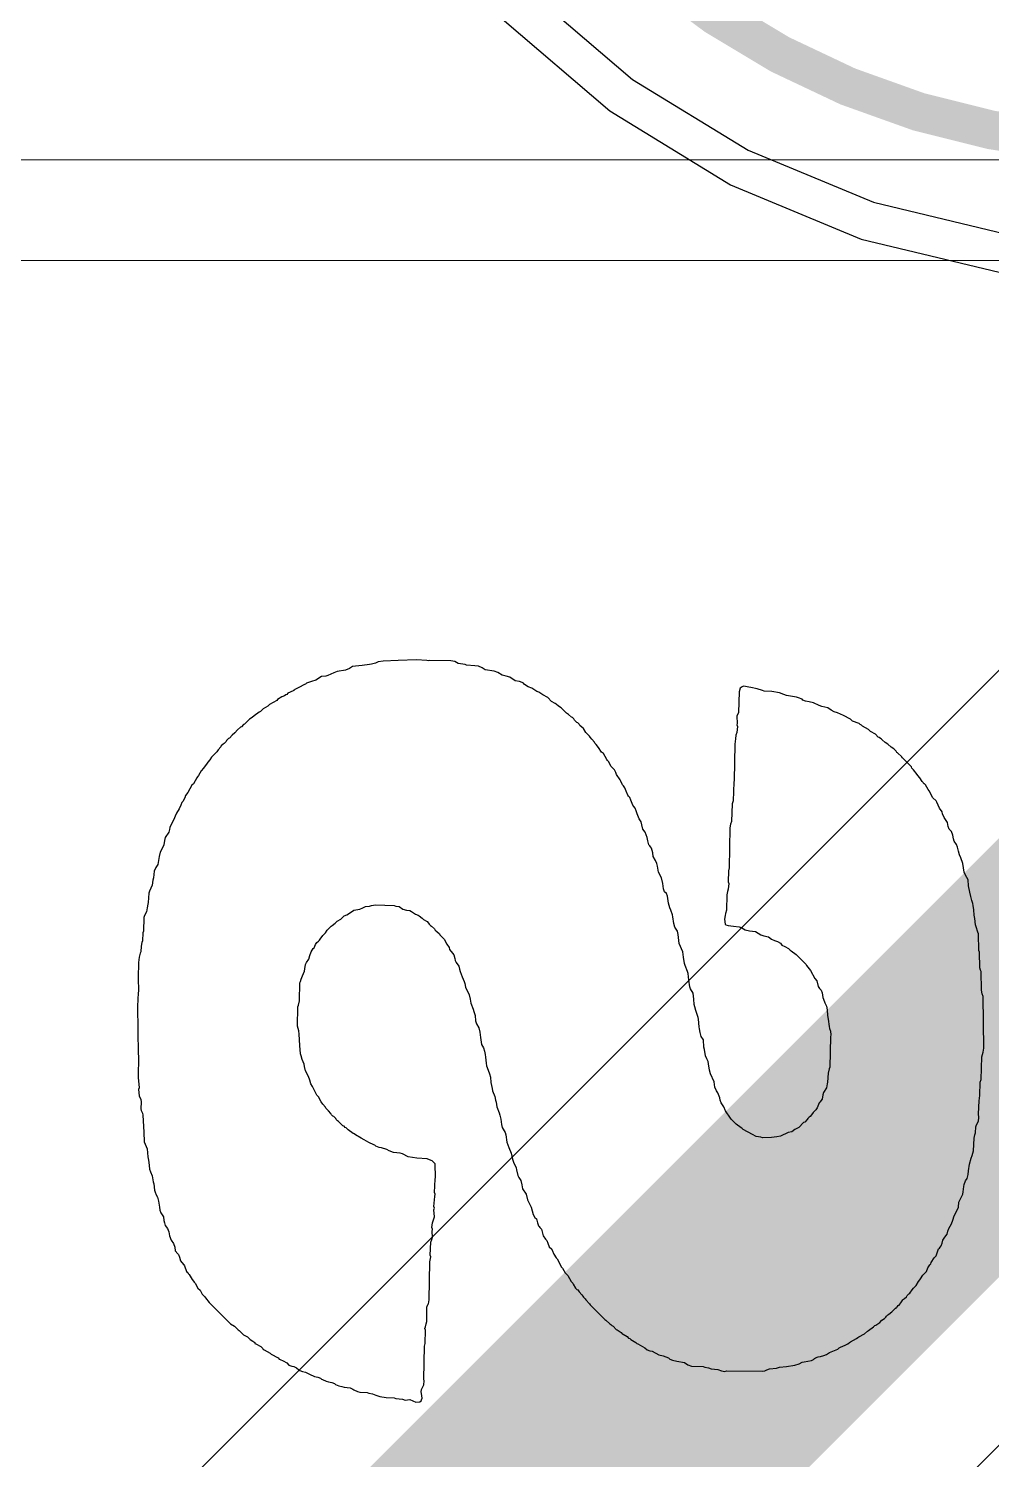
# Model space of a CAD drawing. Header units: inches. Extents: x 0 to 12.8, y -0.1 to 3.5.
# Drawn here: x 0.3197 to 0.4438, y 1.558 to 1.7424 of the extents above; entities that cross this region are included whole.
import ezdxf

# ---------------------------------------------------------------- set-up
doc = ezdxf.new("R2010")
doc.units = ezdxf.units.IN
doc.header["$MEASUREMENT"] = 0
for name, color, linetype in [('Bottom Layer', 5, 'Continuous'), ('Bottom Overlay', 54, 'Continuous'), ('Keep-Out Layer', 6, 'Continuous'), ('Top Layer', 1, 'Continuous')]:
    doc.layers.add(name, color=color, linetype=linetype)

msp = doc.modelspace()

# ---------------------------------------------------------------- linework, layer by layer
at = {"layer": 'Bottom Layer'}
for p, q in [((0.38073, 1.7436), (0.3946, 1.73175)), ((0.3946, 1.73175), (0.41016, 1.72222)), ((0.41016, 1.72222), (0.42702, 1.71523)), ((0.42702, 1.71523), (0.44476, 1.71097)), ((0.49399, 1.70892), (0.32304, 1.53796)), ((0.3833, 1.49838), (0.57072, 1.6858))]:
    msp.add_line(p, q, dxfattribs=at)
msp.add_lwpolyline([(0.348, 1.513, 0.04, 0.04, 0), (0.5561, 1.7211, 0.04, 0.04, 0)], format="xyseb", dxfattribs=at)
at = {"layer": 'Bottom Overlay'}
for p, q in [((0.45445, 1.72545), (0.24244, 1.72538)), ((0.24592, 1.71251), (0.45406, 1.71248)), ((0.35905, 1.65935), (0.35829, 1.659)), ((0.35951, 1.65953), (0.35905, 1.65935)), ((0.36058, 1.6597), (0.35951, 1.65953)), ((0.36107, 1.65991), (0.36058, 1.6597)), ((0.36145, 1.66015), (0.36107, 1.65991)), ((0.36187, 1.66022), (0.36145, 1.66015)), ((0.36271, 1.66029), (0.36187, 1.66022)), ((0.36365, 1.6604), (0.36271, 1.66029)), ((0.36392, 1.66047), (0.36365, 1.6604)), ((0.36441, 1.6606), (0.36392, 1.66047)), ((0.36476, 1.66074), (0.36441, 1.6606)), ((0.36542, 1.66085), (0.36476, 1.66074)), ((0.36733, 1.66095), (0.36542, 1.66085)), ((0.3697, 1.66102), (0.36733, 1.66095)), ((0.37102, 1.66095), (0.3697, 1.66102)), ((0.37123, 1.66088), (0.37102, 1.66095)), ((0.37144, 1.66095), (0.37123, 1.66088)), ((0.37415, 1.66088), (0.37144, 1.66095)), ((0.37464, 1.66081), (0.37415, 1.66088)), ((0.37506, 1.66054), (0.37464, 1.66081)), ((0.37568, 1.66047), (0.37506, 1.66054)), ((0.37596, 1.6604), (0.37568, 1.66047)), ((0.37617, 1.66033), (0.37596, 1.6604)), ((0.37721, 1.66026), (0.37617, 1.66033)), ((0.3777, 1.66019), (0.37721, 1.66026)), ((0.37819, 1.65998), (0.3777, 1.66019)), ((0.37857, 1.65973), (0.37819, 1.65998)), ((0.37972, 1.65956), (0.37857, 1.65973)), ((0.38017, 1.65939), (0.37972, 1.65956)), ((0.38073, 1.65904), (0.38017, 1.65939)), ((0.35453, 1.65747), (0.35404, 1.6572)), ((0.3553, 1.65782), (0.35453, 1.65747)), ((0.35543, 1.65789), (0.3553, 1.65782)), ((0.35554, 1.658), (0.35543, 1.65789)), ((0.3562, 1.65824), (0.35554, 1.658)), ((0.35676, 1.65838), (0.3562, 1.65824)), ((0.35745, 1.65887), (0.35676, 1.65838)), ((0.35801, 1.65893), (0.35745, 1.65887)), ((0.35829, 1.659), (0.35801, 1.65893)), ((0.38128, 1.6589), (0.38073, 1.65904)), ((0.38174, 1.6588), (0.38128, 1.6589)), ((0.38243, 1.65831), (0.38174, 1.6588)), ((0.38299, 1.65824), (0.38243, 1.65831)), ((0.38334, 1.6581), (0.38299, 1.65824)), ((0.38348, 1.65803), (0.38334, 1.6581)), ((0.38361, 1.65782), (0.38348, 1.65803)), ((0.3841, 1.65754), (0.38361, 1.65782)), ((0.38455, 1.65737), (0.3841, 1.65754)), ((0.41152, 1.65747), (0.41141, 1.65737)), ((0.41166, 1.65754), (0.41152, 1.65747)), ((0.41186, 1.65761), (0.41166, 1.65754)), ((0.41211, 1.65758), (0.41186, 1.65761)), ((0.41253, 1.65751), (0.41211, 1.65758)), ((0.4128, 1.65744), (0.41253, 1.65751)), ((0.4136, 1.65726), (0.4128, 1.65744)), ((0.35171, 1.65577), (0.35077, 1.65525)), ((0.35178, 1.65591), (0.35171, 1.65577)), ((0.35234, 1.65626), (0.35178, 1.65591)), ((0.35272, 1.65636), (0.35234, 1.65626)), ((0.35286, 1.6565), (0.35272, 1.65636)), ((0.353, 1.65657), (0.35286, 1.6565)), ((0.35314, 1.65671), (0.353, 1.65657)), ((0.3538, 1.65702), (0.35314, 1.65671)), ((0.35383, 1.65706), (0.3538, 1.65702)), ((0.3539, 1.65706), (0.35383, 1.65706)), ((0.35404, 1.6572), (0.3539, 1.65706)), ((0.38522, 1.65692), (0.38455, 1.65737)), ((0.38549, 1.65685), (0.38522, 1.65692)), ((0.38598, 1.6565), (0.38549, 1.65685)), ((0.38661, 1.65615), (0.38598, 1.6565)), ((0.38709, 1.65566), (0.38661, 1.65615)), ((0.38758, 1.65539), (0.38709, 1.65566)), ((0.41127, 1.65688), (0.4112, 1.65424)), ((0.41141, 1.65737), (0.41127, 1.65688)), ((0.4143, 1.65706), (0.4136, 1.65726)), ((0.41451, 1.65699), (0.4143, 1.65706)), ((0.41548, 1.65692), (0.41451, 1.65699)), ((0.41646, 1.65678), (0.41548, 1.65692)), ((0.41705, 1.65653), (0.41646, 1.65678)), ((0.4174, 1.6564), (0.41705, 1.65653)), ((0.41865, 1.65619), (0.4174, 1.6564)), ((0.41893, 1.65612), (0.41865, 1.65619)), ((0.41938, 1.65594), (0.41893, 1.65612)), ((0.41948, 1.65584), (0.41938, 1.65594)), ((0.41983, 1.6557), (0.41948, 1.65584)), ((0.42028, 1.65559), (0.41983, 1.6557)), ((0.42084, 1.65546), (0.42028, 1.65559)), ((0.34879, 1.65382), (0.34855, 1.65358)), ((0.34945, 1.65427), (0.34879, 1.65382)), ((0.34959, 1.65434), (0.34945, 1.65427)), ((0.34994, 1.65469), (0.34959, 1.65434)), ((0.35056, 1.65504), (0.34994, 1.65469)), ((0.35077, 1.65525), (0.35056, 1.65504)), ((0.38772, 1.65532), (0.38758, 1.65539)), ((0.388, 1.65504), (0.38772, 1.65532)), ((0.38835, 1.65483), (0.388, 1.65504)), ((0.38904, 1.65413), (0.38835, 1.65483)), ((0.38918, 1.65406), (0.38904, 1.65413)), ((0.38929, 1.65396), (0.38918, 1.65406)), ((0.38967, 1.65365), (0.38929, 1.65396)), ((0.4112, 1.65424), (0.41099, 1.65375)), ((0.41099, 1.65375), (0.41103, 1.65281)), ((0.42157, 1.65514), (0.42084, 1.65546)), ((0.42192, 1.655), (0.42157, 1.65514)), ((0.42272, 1.65483), (0.42192, 1.655)), ((0.42314, 1.65455), (0.42272, 1.65483)), ((0.42352, 1.65431), (0.42314, 1.65455)), ((0.42397, 1.6542), (0.42352, 1.65431)), ((0.42474, 1.65386), (0.42397, 1.6542)), ((0.42564, 1.65337), (0.42474, 1.65386)), ((0.34663, 1.65201), (0.34632, 1.65163)), ((0.34702, 1.65232), (0.34663, 1.65201)), ((0.34715, 1.65239), (0.34702, 1.65232)), ((0.34743, 1.65267), (0.34715, 1.65239)), ((0.34757, 1.65274), (0.34743, 1.65267)), ((0.3482, 1.65337), (0.34757, 1.65274)), ((0.34855, 1.65358), (0.3482, 1.65337)), ((0.38981, 1.65358), (0.38967, 1.65365)), ((0.38998, 1.6534), (0.38981, 1.65358)), ((0.39005, 1.65326), (0.38998, 1.6534)), ((0.39036, 1.65295), (0.39005, 1.65326)), ((0.3905, 1.65288), (0.39036, 1.65295)), ((0.39068, 1.65271), (0.3905, 1.65288)), ((0.39075, 1.65257), (0.39068, 1.65271)), ((0.39099, 1.65232), (0.39075, 1.65257)), ((0.39123, 1.65215), (0.39099, 1.65232)), ((0.39151, 1.65166), (0.39123, 1.65215)), ((0.41103, 1.65281), (0.41099, 1.65264)), ((0.41099, 1.65264), (0.41106, 1.65243)), ((0.41106, 1.65243), (0.41099, 1.65166)), ((0.42588, 1.65312), (0.42564, 1.65337)), ((0.42675, 1.65281), (0.42588, 1.65312)), ((0.42689, 1.65267), (0.42675, 1.65281)), ((0.42703, 1.6526), (0.42689, 1.65267)), ((0.42717, 1.65246), (0.42703, 1.6526)), ((0.42794, 1.65205), (0.42717, 1.65246)), ((0.42822, 1.65177), (0.42794, 1.65205)), ((0.34479, 1.65017), (0.34455, 1.64992)), ((0.34493, 1.65024), (0.34479, 1.65017)), ((0.34517, 1.65048), (0.34493, 1.65024)), ((0.34524, 1.65062), (0.34517, 1.65048)), ((0.34548, 1.65086), (0.34524, 1.65062)), ((0.34562, 1.65093), (0.34548, 1.65086)), ((0.34594, 1.65132), (0.34562, 1.65093)), ((0.34632, 1.65163), (0.34594, 1.65132)), ((0.392, 1.65118), (0.39151, 1.65166)), ((0.39207, 1.65104), (0.392, 1.65118)), ((0.39231, 1.65079), (0.39207, 1.65104)), ((0.39263, 1.65041), (0.39231, 1.65079)), ((0.3927, 1.65027), (0.39263, 1.65041)), ((0.39287, 1.6501), (0.3927, 1.65027)), ((0.39318, 1.64972), (0.39287, 1.6501)), ((0.41072, 1.65013), (0.41065, 1.64547)), ((0.41079, 1.65083), (0.41072, 1.65013)), ((0.41086, 1.65132), (0.41079, 1.65083)), ((0.41099, 1.65166), (0.41086, 1.65132)), ((0.42884, 1.65142), (0.42822, 1.65177)), ((0.42919, 1.65107), (0.42884, 1.65142)), ((0.42933, 1.651), (0.42919, 1.65107)), ((0.42947, 1.65086), (0.42933, 1.651)), ((0.42961, 1.65079), (0.42947, 1.65086)), ((0.42971, 1.65069), (0.42961, 1.65079)), ((0.43009, 1.65038), (0.42971, 1.65069)), ((0.43044, 1.65017), (0.43009, 1.65038)), ((0.43086, 1.64975), (0.43044, 1.65017)), ((0.34329, 1.64846), (0.34308, 1.64812)), ((0.34399, 1.64916), (0.34329, 1.64846)), ((0.34406, 1.6493), (0.34399, 1.64916)), ((0.34416, 1.6494), (0.34406, 1.6493)), ((0.34448, 1.64979), (0.34416, 1.6494)), ((0.34455, 1.64992), (0.34448, 1.64979)), ((0.39356, 1.64912), (0.39318, 1.64972)), ((0.39381, 1.64895), (0.39356, 1.64912)), ((0.39423, 1.64818), (0.39381, 1.64895)), ((0.3943, 1.64805), (0.39423, 1.64818)), ((0.43121, 1.64954), (0.43086, 1.64975)), ((0.43152, 1.64923), (0.43121, 1.64954)), ((0.43159, 1.64909), (0.43152, 1.64923)), ((0.43169, 1.64905), (0.43159, 1.64909)), ((0.43222, 1.64853), (0.43169, 1.64905)), ((0.43229, 1.64839), (0.43222, 1.64853)), ((0.43239, 1.64836), (0.43229, 1.64839)), ((0.43316, 1.64759), (0.43239, 1.64836)), ((0.34197, 1.64672), (0.34162, 1.6461)), ((0.34228, 1.64704), (0.34197, 1.64672)), ((0.34274, 1.6477), (0.34228, 1.64704)), ((0.34281, 1.64784), (0.34274, 1.6477)), ((0.34308, 1.64812), (0.34281, 1.64784)), ((0.39443, 1.64791), (0.3943, 1.64805)), ((0.39478, 1.64728), (0.39443, 1.64791)), ((0.3952, 1.64686), (0.39478, 1.64728)), ((0.39541, 1.64651), (0.3952, 1.64686)), ((0.39548, 1.64624), (0.39541, 1.64651)), ((0.43347, 1.64721), (0.43316, 1.64759)), ((0.43354, 1.64707), (0.43347, 1.64721)), ((0.43375, 1.64686), (0.43354, 1.64707)), ((0.43423, 1.64624), (0.43375, 1.64686)), ((0.34075, 1.64488), (0.34023, 1.64394)), ((0.341, 1.64505), (0.34075, 1.64488)), ((0.34141, 1.64582), (0.341, 1.64505)), ((0.34148, 1.64596), (0.34141, 1.64582)), ((0.34162, 1.6461), (0.34148, 1.64596)), ((0.39597, 1.64554), (0.39548, 1.64624)), ((0.39603, 1.6454), (0.39597, 1.64554)), ((0.39624, 1.64491), (0.39603, 1.6454)), ((0.39638, 1.64478), (0.39624, 1.64491)), ((0.39645, 1.64464), (0.39638, 1.64478)), ((0.39656, 1.64453), (0.39645, 1.64464)), ((0.39673, 1.64408), (0.39656, 1.64453)), ((0.41058, 1.64526), (0.41051, 1.64283)), ((0.41065, 1.64547), (0.41058, 1.64526)), ((0.4343, 1.6461), (0.43423, 1.64624)), ((0.43458, 1.64582), (0.4343, 1.6461)), ((0.43486, 1.64533), (0.43458, 1.64582)), ((0.435, 1.64519), (0.43486, 1.64533)), ((0.43507, 1.64505), (0.435, 1.64519)), ((0.43517, 1.64502), (0.43507, 1.64505)), ((0.43528, 1.64491), (0.43517, 1.64502)), ((0.43563, 1.64429), (0.43528, 1.64491)), ((0.33961, 1.64276), (0.33947, 1.64262)), ((0.33988, 1.64324), (0.33961, 1.64276)), ((0.33995, 1.64352), (0.33988, 1.64324)), ((0.34023, 1.64394), (0.33995, 1.64352)), ((0.39694, 1.64359), (0.39673, 1.64408)), ((0.39701, 1.64345), (0.39694, 1.64359)), ((0.39718, 1.64328), (0.39701, 1.64345)), ((0.39732, 1.64293), (0.39718, 1.64328)), ((0.39757, 1.64227), (0.39732, 1.64293)), ((0.41051, 1.64283), (0.41037, 1.64248)), ((0.43577, 1.64415), (0.43563, 1.64429)), ((0.43625, 1.64324), (0.43577, 1.64415)), ((0.43667, 1.64283), (0.43625, 1.64324)), ((0.43674, 1.64269), (0.43667, 1.64283)), ((0.43709, 1.64192), (0.43674, 1.64269)), ((0.33863, 1.64088), (0.33846, 1.64043)), ((0.33881, 1.64126), (0.33863, 1.64088)), ((0.33915, 1.64182), (0.33881, 1.64126)), ((0.33933, 1.64227), (0.33915, 1.64182)), ((0.33947, 1.64262), (0.33933, 1.64227)), ((0.3977, 1.64213), (0.39757, 1.64227)), ((0.39788, 1.64189), (0.3977, 1.64213)), ((0.39802, 1.64154), (0.39788, 1.64189)), ((0.39812, 1.64116), (0.39802, 1.64154)), ((0.3984, 1.64053), (0.39812, 1.64116)), ((0.41037, 1.64248), (0.4103, 1.64018)), ((0.43744, 1.64144), (0.43709, 1.64192)), ((0.4375, 1.64116), (0.43744, 1.64144)), ((0.43768, 1.6407), (0.4375, 1.64116)), ((0.33787, 1.63914), (0.3378, 1.63879)), ((0.33794, 1.63942), (0.33787, 1.63914)), ((0.33821, 1.64004), (0.33794, 1.63942)), ((0.33846, 1.64043), (0.33821, 1.64004)), ((0.39864, 1.64015), (0.3984, 1.64053)), ((0.39875, 1.63977), (0.39864, 1.64015)), ((0.39889, 1.63921), (0.39875, 1.63977)), ((0.39917, 1.63879), (0.39889, 1.63921)), ((0.41009, 1.63935), (0.40999, 1.63423)), ((0.41016, 1.63983), (0.41009, 1.63935)), ((0.4103, 1.64018), (0.41016, 1.63983)), ((0.43813, 1.64004), (0.43768, 1.6407)), ((0.4382, 1.63956), (0.43813, 1.64004)), ((0.43834, 1.63921), (0.4382, 1.63956)), ((0.43865, 1.6389), (0.43834, 1.63921)), ((0.33714, 1.63716), (0.337, 1.63681)), ((0.33724, 1.63775), (0.33714, 1.63716)), ((0.33734, 1.63813), (0.33724, 1.63775)), ((0.3378, 1.63879), (0.33734, 1.63813)), ((0.39941, 1.63813), (0.39917, 1.63879)), ((0.39951, 1.63768), (0.39941, 1.63813)), ((0.39965, 1.63719), (0.39951, 1.63768)), ((0.39979, 1.63705), (0.39965, 1.63719)), ((0.43883, 1.63844), (0.43865, 1.6389)), ((0.4389, 1.63796), (0.43883, 1.63844)), ((0.439, 1.63764), (0.4389, 1.63796)), ((0.43928, 1.63723), (0.439, 1.63764)), ((0.43942, 1.63688), (0.43928, 1.63723)), ((0.33654, 1.63566), (0.33637, 1.63465)), ((0.33668, 1.63622), (0.33654, 1.63566)), ((0.337, 1.63681), (0.33668, 1.63622)), ((0.39986, 1.63691), (0.39979, 1.63705)), ((0.4, 1.63677), (0.39986, 1.63691)), ((0.40014, 1.63615), (0.4, 1.63677)), ((0.40021, 1.63566), (0.40014, 1.63615)), ((0.40052, 1.63514), (0.40021, 1.63566)), ((0.43952, 1.63636), (0.43942, 1.63688)), ((0.43966, 1.63587), (0.43952, 1.63636)), ((0.43984, 1.63549), (0.43966, 1.63587)), ((0.44011, 1.63479), (0.43984, 1.63549)), ((0.33592, 1.63378), (0.33581, 1.63291)), ((0.33613, 1.63427), (0.33592, 1.63378)), ((0.33637, 1.63465), (0.33613, 1.63427)), ((0.40066, 1.63479), (0.40052, 1.63514)), ((0.40077, 1.63441), (0.40066, 1.63479)), ((0.40084, 1.63392), (0.40077, 1.63441)), ((0.40091, 1.63364), (0.40084, 1.63392)), ((0.40129, 1.63291), (0.40091, 1.63364)), ((0.40992, 1.63382), (0.40988, 1.63239)), ((0.40999, 1.63423), (0.40992, 1.63382)), ((0.44029, 1.63364), (0.44011, 1.63479)), ((0.44043, 1.63329), (0.44029, 1.63364)), ((0.33564, 1.63197), (0.33529, 1.63121)), ((0.33574, 1.63263), (0.33564, 1.63197)), ((0.33581, 1.63291), (0.33574, 1.63263)), ((0.40146, 1.63218), (0.40129, 1.63291)), ((0.40153, 1.63149), (0.40146, 1.63218)), ((0.40995, 1.63218), (0.40985, 1.63145)), ((0.40988, 1.63239), (0.40995, 1.63218)), ((0.44077, 1.63267), (0.44043, 1.63329)), ((0.44084, 1.6319), (0.44077, 1.63267)), ((0.44098, 1.63107), (0.44084, 1.6319)), ((0.33522, 1.63093), (0.33515, 1.62975)), ((0.33529, 1.63121), (0.33522, 1.63093)), ((0.40167, 1.63114), (0.40153, 1.63149)), ((0.40191, 1.63089), (0.40167, 1.63114)), ((0.40205, 1.63055), (0.40191, 1.63089)), ((0.40216, 1.62968), (0.40205, 1.63055)), ((0.40971, 1.63075), (0.40964, 1.62874)), ((0.40978, 1.63117), (0.40971, 1.63075)), ((0.40985, 1.63145), (0.40978, 1.63117)), ((0.44112, 1.63051), (0.44098, 1.63107)), ((0.44126, 1.63002), (0.44112, 1.63051)), ((0.44137, 1.62964), (0.44126, 1.63002)), ((0.33467, 1.62808), (0.3346, 1.6278)), ((0.33491, 1.62853), (0.33467, 1.62808)), ((0.33501, 1.62905), (0.33491, 1.62853)), ((0.33508, 1.62954), (0.33501, 1.62905)), ((0.33515, 1.62975), (0.33508, 1.62954)), ((0.35996, 1.62762), (0.36038, 1.62804)), ((0.36038, 1.62804), (0.36072, 1.62818)), ((0.36072, 1.62818), (0.36121, 1.62846)), ((0.36121, 1.62846), (0.36163, 1.62874)), ((0.36163, 1.62874), (0.36215, 1.62884)), ((0.36215, 1.62884), (0.36243, 1.62891)), ((0.36243, 1.62891), (0.36281, 1.62908)), ((0.36281, 1.62908), (0.36316, 1.62922)), ((0.36316, 1.62922), (0.36365, 1.62929)), ((0.36365, 1.62929), (0.36392, 1.62936)), ((0.36392, 1.62936), (0.36441, 1.62943)), ((0.36441, 1.62943), (0.36685, 1.62936)), ((0.36685, 1.62936), (0.36705, 1.62929)), ((0.36705, 1.62929), (0.36747, 1.62922)), ((0.36747, 1.62922), (0.36796, 1.62888)), ((0.36796, 1.62888), (0.36841, 1.62877)), ((0.36841, 1.62877), (0.36883, 1.6287)), ((0.36883, 1.6287), (0.36907, 1.6286)), ((0.36907, 1.6286), (0.36956, 1.62825)), ((0.36956, 1.62825), (0.36991, 1.62811)), ((0.36991, 1.62811), (0.37005, 1.62804)), ((0.37005, 1.62804), (0.37043, 1.62773)), ((0.40233, 1.62908), (0.40216, 1.62968)), ((0.40247, 1.62874), (0.40233, 1.62908)), ((0.40268, 1.62818), (0.40247, 1.62874)), ((0.40275, 1.6279), (0.40268, 1.62818)), ((0.40946, 1.62808), (0.40939, 1.62759)), ((0.40953, 1.62835), (0.40946, 1.62808)), ((0.40964, 1.62874), (0.40953, 1.62835)), ((0.44144, 1.62936), (0.44137, 1.62964)), ((0.44151, 1.62881), (0.44144, 1.62936)), ((0.44157, 1.62811), (0.44151, 1.62881)), ((0.44164, 1.62769), (0.44157, 1.62811)), ((0.3346, 1.6278), (0.33453, 1.62606)), ((0.35797, 1.62585), (0.35818, 1.6262)), ((0.35818, 1.6262), (0.35871, 1.62672)), ((0.35871, 1.62672), (0.35884, 1.62679)), ((0.35884, 1.62679), (0.35923, 1.6271)), ((0.35923, 1.6271), (0.35947, 1.62735)), ((0.35947, 1.62735), (0.35996, 1.62762)), ((0.37043, 1.62773), (0.3706, 1.62755)), ((0.3706, 1.62755), (0.37109, 1.62728)), ((0.37109, 1.62728), (0.37126, 1.6271)), ((0.37126, 1.6271), (0.37133, 1.62696)), ((0.37133, 1.62696), (0.37151, 1.62679)), ((0.37151, 1.62679), (0.37165, 1.62672)), ((0.37165, 1.62672), (0.37203, 1.62634)), ((0.37203, 1.62634), (0.3721, 1.6262)), ((0.3721, 1.6262), (0.37234, 1.62602)), ((0.40285, 1.62703), (0.40275, 1.6279)), ((0.40299, 1.62655), (0.40285, 1.62703)), ((0.40334, 1.62606), (0.40299, 1.62655)), ((0.40939, 1.62759), (0.40946, 1.62696)), ((0.40946, 1.62696), (0.40957, 1.62686)), ((0.40957, 1.62686), (0.40985, 1.62679)), ((0.40985, 1.62679), (0.41054, 1.62672)), ((0.41054, 1.62672), (0.41127, 1.62661)), ((0.41127, 1.62661), (0.41162, 1.62648)), ((0.41162, 1.62648), (0.41207, 1.62623)), ((0.41207, 1.62623), (0.41263, 1.62609)), ((0.41263, 1.62609), (0.4134, 1.62602)), ((0.44175, 1.62689), (0.44164, 1.62769)), ((0.44182, 1.62661), (0.44175, 1.62689)), ((0.44203, 1.62592), (0.44182, 1.62661)), ((0.33432, 1.6246), (0.33425, 1.62411)), ((0.33439, 1.62481), (0.33432, 1.6246)), ((0.33446, 1.62585), (0.33439, 1.62481)), ((0.33453, 1.62606), (0.33446, 1.62585)), ((0.35651, 1.6239), (0.35669, 1.62435)), ((0.35669, 1.62435), (0.35679, 1.62446)), ((0.35679, 1.62446), (0.35686, 1.6246)), ((0.35686, 1.6246), (0.3571, 1.62477)), ((0.3571, 1.62477), (0.35721, 1.62488)), ((0.35721, 1.62488), (0.35728, 1.62501)), ((0.35728, 1.62501), (0.35763, 1.6255)), ((0.35763, 1.6255), (0.35797, 1.62585)), ((0.37234, 1.62602), (0.37266, 1.62571)), ((0.37266, 1.62571), (0.37273, 1.62557)), ((0.37273, 1.62557), (0.37328, 1.62501)), ((0.37328, 1.62501), (0.37363, 1.62439)), ((0.37363, 1.62439), (0.37391, 1.62397)), ((0.40341, 1.62564), (0.40334, 1.62606)), ((0.40355, 1.62446), (0.40341, 1.62564)), ((0.40404, 1.62341), (0.40355, 1.62446)), ((0.4134, 1.62602), (0.41406, 1.62557)), ((0.41406, 1.62557), (0.41444, 1.62547)), ((0.41444, 1.62547), (0.41507, 1.62533)), ((0.41507, 1.62533), (0.41545, 1.62501)), ((0.41545, 1.62501), (0.41583, 1.62484)), ((0.41583, 1.62484), (0.41621, 1.62474)), ((0.41621, 1.62474), (0.4166, 1.62449)), ((0.4166, 1.62449), (0.41677, 1.62425)), ((0.41677, 1.62425), (0.41715, 1.62408)), ((0.4421, 1.62571), (0.44203, 1.62592)), ((0.44217, 1.62355), (0.4421, 1.62571)), ((0.33397, 1.62272), (0.3339, 1.62202)), ((0.33411, 1.62321), (0.33397, 1.62272)), ((0.33418, 1.62341), (0.33411, 1.62321)), ((0.33425, 1.62411), (0.33418, 1.62341)), ((0.35554, 1.62202), (0.35582, 1.62244)), ((0.35582, 1.62244), (0.35596, 1.62293)), ((0.35596, 1.62293), (0.35613, 1.62338)), ((0.35613, 1.62338), (0.35641, 1.6238)), ((0.35641, 1.6238), (0.35651, 1.6239)), ((0.37391, 1.62397), (0.37398, 1.62369)), ((0.37398, 1.62369), (0.37433, 1.62321)), ((0.37433, 1.62321), (0.37453, 1.623)), ((0.37453, 1.623), (0.37464, 1.62254)), ((0.37464, 1.62254), (0.37471, 1.62227)), ((0.40411, 1.62272), (0.40404, 1.62341)), ((0.40425, 1.62188), (0.40411, 1.62272)), ((0.41715, 1.62408), (0.41764, 1.6238)), ((0.41764, 1.6238), (0.41785, 1.62359)), ((0.41785, 1.62359), (0.41799, 1.62352)), ((0.41799, 1.62352), (0.41861, 1.62303)), ((0.41861, 1.62303), (0.4199, 1.62174)), ((0.44224, 1.62334), (0.44217, 1.62355)), ((0.44231, 1.62133), (0.44224, 1.62334)), ((0.3339, 1.62202), (0.33387, 1.62004)), ((0.35502, 1.62032), (0.35526, 1.62091)), ((0.35526, 1.62091), (0.35533, 1.62119)), ((0.35533, 1.62119), (0.35543, 1.62178)), ((0.35543, 1.62178), (0.35554, 1.62202)), ((0.37471, 1.62227), (0.37481, 1.62202)), ((0.37481, 1.62202), (0.37516, 1.62154)), ((0.37516, 1.62154), (0.37527, 1.62115)), ((0.37527, 1.62115), (0.37533, 1.62087)), ((0.37533, 1.62087), (0.37561, 1.62018)), ((0.40431, 1.62161), (0.40425, 1.62188)), ((0.40463, 1.62087), (0.40431, 1.62161)), ((0.4047, 1.6206), (0.40463, 1.62087)), ((0.4048, 1.61973), (0.4047, 1.6206)), ((0.4199, 1.62174), (0.41997, 1.62161)), ((0.41997, 1.62161), (0.42046, 1.62098)), ((0.42046, 1.62098), (0.42101, 1.61994)), ((0.44238, 1.62105), (0.44231, 1.62133)), ((0.44244, 1.62084), (0.44238, 1.62105)), ((0.44251, 1.61847), (0.44244, 1.62084)), ((0.33387, 1.62004), (0.3339, 1.61833)), ((0.35463, 1.61708), (0.3547, 1.61938)), ((0.3547, 1.61938), (0.35477, 1.61959)), ((0.35477, 1.61959), (0.35484, 1.61987)), ((0.35484, 1.61987), (0.35502, 1.62032)), ((0.37561, 1.62018), (0.37586, 1.61959)), ((0.37586, 1.61959), (0.37593, 1.61931)), ((0.37593, 1.61931), (0.37603, 1.61886)), ((0.37603, 1.61886), (0.37648, 1.61785)), ((0.40494, 1.61889), (0.4048, 1.61973)), ((0.40501, 1.61861), (0.40494, 1.61889)), ((0.42101, 1.61994), (0.42129, 1.61966)), ((0.42129, 1.61966), (0.42147, 1.61893)), ((0.42147, 1.61893), (0.42164, 1.61868)), ((0.33383, 1.61813), (0.33376, 1.61639)), ((0.3339, 1.61833), (0.33383, 1.61813)), ((0.3545, 1.61653), (0.35463, 1.61708)), ((0.37648, 1.61785), (0.37662, 1.61729)), ((0.37662, 1.61729), (0.37673, 1.61677)), ((0.40536, 1.61806), (0.40501, 1.61861)), ((0.40543, 1.61729), (0.40536, 1.61806)), ((0.4055, 1.6166), (0.40543, 1.61729)), ((0.42164, 1.61868), (0.42185, 1.61847)), ((0.42185, 1.61847), (0.42199, 1.61813)), ((0.42199, 1.61813), (0.42206, 1.6175)), ((0.42206, 1.6175), (0.42213, 1.61729)), ((0.42213, 1.61729), (0.4223, 1.61684)), ((0.44258, 1.61799), (0.44251, 1.61847)), ((0.44272, 1.61764), (0.44258, 1.61799)), ((0.44279, 1.61096), (0.44272, 1.61764)), ((0.33376, 1.61639), (0.33383, 1.61019)), ((0.35436, 1.61381), (0.35443, 1.61632)), ((0.35443, 1.61632), (0.3545, 1.61653)), ((0.37673, 1.61677), (0.377, 1.616)), ((0.377, 1.616), (0.37711, 1.61569)), ((0.37711, 1.61569), (0.37725, 1.6152)), ((0.37725, 1.6152), (0.37732, 1.61451)), ((0.40557, 1.61632), (0.4055, 1.6166)), ((0.40571, 1.61583), (0.40557, 1.61632)), ((0.40598, 1.61493), (0.40571, 1.61583)), ((0.4223, 1.61684), (0.42254, 1.61639)), ((0.42254, 1.61639), (0.42261, 1.6159)), ((0.42261, 1.6159), (0.42268, 1.6152)), ((0.42268, 1.6152), (0.42275, 1.61472)), ((0.35453, 1.61322), (0.35436, 1.61381)), ((0.3546, 1.6128), (0.35453, 1.61322)), ((0.37732, 1.61451), (0.37742, 1.61413)), ((0.37742, 1.61413), (0.37774, 1.6136)), ((0.37774, 1.6136), (0.37787, 1.61305)), ((0.40605, 1.61472), (0.40598, 1.61493)), ((0.40612, 1.61374), (0.40605, 1.61472)), ((0.40619, 1.61346), (0.40612, 1.61374)), ((0.40626, 1.61298), (0.40619, 1.61346)), ((0.42275, 1.61472), (0.42286, 1.61378)), ((0.42286, 1.61378), (0.42293, 1.6135)), ((0.42293, 1.6135), (0.42303, 1.61319)), ((0.42303, 1.61319), (0.4231, 1.6127)), ((0.35467, 1.61134), (0.3546, 1.6128)), ((0.35477, 1.61026), (0.35467, 1.61134)), ((0.37787, 1.61305), (0.37794, 1.61235)), ((0.37794, 1.61235), (0.37808, 1.61145)), ((0.37808, 1.61145), (0.37836, 1.61103)), ((0.4064, 1.61249), (0.40626, 1.61298)), ((0.40668, 1.61207), (0.4064, 1.61249)), ((0.40675, 1.6111), (0.40668, 1.61207)), ((0.42303, 1.61242), (0.42296, 1.60852)), ((0.4231, 1.6127), (0.42303, 1.61242)), ((0.33383, 1.61019), (0.3339, 1.60999)), ((0.3339, 1.60999), (0.33387, 1.60717)), ((0.35484, 1.60999), (0.35477, 1.61026)), ((0.35498, 1.6095), (0.35484, 1.60999)), ((0.35523, 1.60891), (0.35498, 1.6095)), ((0.37836, 1.61103), (0.37847, 1.61058)), ((0.37847, 1.61058), (0.37854, 1.61016)), ((0.37854, 1.61016), (0.37861, 1.60981)), ((0.37861, 1.60981), (0.37867, 1.60905)), ((0.40682, 1.61082), (0.40675, 1.6111)), ((0.40696, 1.60999), (0.40682, 1.61082)), ((0.40713, 1.6096), (0.40696, 1.60999)), ((0.40727, 1.60925), (0.40713, 1.6096)), ((0.44248, 1.60696), (0.44255, 1.60988)), ((0.44255, 1.60988), (0.44272, 1.61047)), ((0.44272, 1.61047), (0.44279, 1.61096)), ((0.3553, 1.60863), (0.35523, 1.60891)), ((0.3554, 1.60804), (0.3553, 1.60863)), ((0.35578, 1.60731), (0.3554, 1.60804)), ((0.37867, 1.60905), (0.37874, 1.6087)), ((0.37874, 1.6087), (0.37895, 1.60814)), ((0.37895, 1.60814), (0.37913, 1.60769)), ((0.37913, 1.60769), (0.37923, 1.60724)), ((0.40734, 1.60898), (0.40727, 1.60925)), ((0.40748, 1.60814), (0.40734, 1.60898)), ((0.40759, 1.60769), (0.40748, 1.60814)), ((0.40807, 1.60665), (0.40759, 1.60769)), ((0.42275, 1.60776), (0.42268, 1.60658)), ((0.42289, 1.60832), (0.42275, 1.60776)), ((0.42296, 1.60852), (0.42289, 1.60832)), ((0.33387, 1.60717), (0.33393, 1.60633)), ((0.33397, 1.60588), (0.3339, 1.60567)), ((0.33393, 1.60633), (0.33397, 1.60588)), ((0.35596, 1.60685), (0.35578, 1.60731)), ((0.3561, 1.60637), (0.35596, 1.60685)), ((0.3563, 1.60602), (0.3561, 1.60637)), ((0.35658, 1.60553), (0.3563, 1.60602)), ((0.37923, 1.60724), (0.3793, 1.60654)), ((0.3793, 1.60654), (0.37944, 1.60578)), ((0.40814, 1.60595), (0.40807, 1.60665)), ((0.40835, 1.60546), (0.40814, 1.60595)), ((0.42254, 1.60588), (0.42213, 1.60525)), ((0.42261, 1.60637), (0.42254, 1.60588)), ((0.42268, 1.60658), (0.42261, 1.60637)), ((0.44227, 1.60487), (0.44234, 1.60661)), ((0.44234, 1.60661), (0.44248, 1.60696)), ((0.3339, 1.60567), (0.33397, 1.60484)), ((0.33397, 1.60484), (0.33418, 1.60435)), ((0.33418, 1.60435), (0.33425, 1.60407)), ((0.33425, 1.60407), (0.33418, 1.60317)), ((0.35686, 1.60491), (0.35658, 1.60553)), ((0.35707, 1.6047), (0.35686, 1.60491)), ((0.35742, 1.60407), (0.35707, 1.6047)), ((0.35766, 1.60376), (0.35742, 1.60407)), ((0.37944, 1.60578), (0.37951, 1.6055)), ((0.37951, 1.6055), (0.37982, 1.60477)), ((0.37982, 1.60477), (0.37989, 1.60428)), ((0.37989, 1.60428), (0.37996, 1.604)), ((0.37996, 1.604), (0.38007, 1.60341)), ((0.40852, 1.60522), (0.40835, 1.60546)), ((0.40877, 1.60456), (0.40852, 1.60522)), ((0.40884, 1.60428), (0.40877, 1.60456)), ((0.40898, 1.60393), (0.40884, 1.60428)), ((0.42168, 1.60404), (0.42157, 1.60393)), ((0.42199, 1.60442), (0.42168, 1.60404)), ((0.42206, 1.60498), (0.42199, 1.60442)), ((0.42213, 1.60525), (0.42206, 1.60498)), ((0.44213, 1.60251), (0.4422, 1.60418)), ((0.4422, 1.60418), (0.44227, 1.60487)), ((0.33418, 1.60317), (0.33425, 1.60296)), ((0.33425, 1.60296), (0.33439, 1.60261)), ((0.33439, 1.60261), (0.33446, 1.60233)), ((0.33446, 1.60233), (0.33456, 1.60014)), ((0.35797, 1.60338), (0.35766, 1.60376)), ((0.35804, 1.60324), (0.35797, 1.60338)), ((0.35836, 1.60292), (0.35804, 1.60324)), ((0.35867, 1.60254), (0.35836, 1.60292)), ((0.35874, 1.6024), (0.35867, 1.60254)), ((0.35891, 1.60223), (0.35874, 1.6024)), ((0.35905, 1.60216), (0.35891, 1.60223)), ((0.3593, 1.60191), (0.35905, 1.60216)), ((0.38007, 1.60341), (0.38034, 1.60264)), ((0.38034, 1.60264), (0.38045, 1.60233)), ((0.38045, 1.60233), (0.38059, 1.60184)), ((0.40932, 1.60344), (0.40898, 1.60393)), ((0.40953, 1.60289), (0.40932, 1.60344)), ((0.41016, 1.60198), (0.40953, 1.60289)), ((0.42042, 1.60216), (0.42028, 1.60209)), ((0.42074, 1.60254), (0.42042, 1.60216)), ((0.42081, 1.60268), (0.42074, 1.60254)), ((0.42115, 1.60303), (0.42081, 1.60268)), ((0.42133, 1.60327), (0.42115, 1.60303)), ((0.42157, 1.60393), (0.42133, 1.60327)), ((0.44217, 1.60205), (0.44213, 1.60251)), ((0.35937, 1.60177), (0.3593, 1.60191)), ((0.35954, 1.6016), (0.35937, 1.60177)), ((0.35968, 1.60153), (0.35954, 1.6016)), ((0.36024, 1.60097), (0.35968, 1.60153)), ((0.36038, 1.60091), (0.36024, 1.60097)), ((0.36051, 1.60077), (0.36038, 1.60091)), ((0.36065, 1.6007), (0.36051, 1.60077)), ((0.3609, 1.60045), (0.36065, 1.6007)), ((0.36156, 1.6), (0.3609, 1.60045)), ((0.38059, 1.60184), (0.38066, 1.60115)), ((0.38066, 1.60115), (0.38076, 1.60077)), ((0.38076, 1.60077), (0.38114, 1.6001)), ((0.41023, 1.60184), (0.41016, 1.60198)), ((0.41089, 1.60118), (0.41023, 1.60184)), ((0.41152, 1.6007), (0.41089, 1.60118)), ((0.41166, 1.60063), (0.41152, 1.6007)), ((0.41179, 1.60049), (0.41166, 1.60063)), ((0.41298, 1.59986), (0.41179, 1.60049)), ((0.41847, 1.60049), (0.41806, 1.60021)), ((0.41896, 1.60077), (0.41847, 1.60049)), ((0.41959, 1.60139), (0.41896, 1.60077)), ((0.41973, 1.60146), (0.41959, 1.60139)), ((0.42004, 1.60177), (0.41973, 1.60146)), ((0.42011, 1.60191), (0.42004, 1.60177)), ((0.42028, 1.60209), (0.42011, 1.60191)), ((0.44171, 1.60007), (0.44178, 1.60084)), ((0.44178, 1.60084), (0.44185, 1.60111)), ((0.44185, 1.60111), (0.4421, 1.60157)), ((0.4421, 1.60157), (0.44217, 1.60205)), ((0.33456, 1.60014), (0.33463, 1.59889)), ((0.33463, 1.59889), (0.33501, 1.59802)), ((0.3617, 1.59993), (0.36156, 1.6)), ((0.36184, 1.59979), (0.3617, 1.59993)), ((0.3626, 1.59937), (0.36184, 1.59979)), ((0.36295, 1.59917), (0.3626, 1.59937)), ((0.36358, 1.59882), (0.36295, 1.59917)), ((0.3642, 1.59854), (0.36358, 1.59882)), ((0.36434, 1.59847), (0.3642, 1.59854)), ((0.36445, 1.59837), (0.36434, 1.59847)), ((0.38114, 1.6001), (0.38121, 1.59983)), ((0.38121, 1.59983), (0.38135, 1.59885)), ((0.38135, 1.59885), (0.3816, 1.59819)), ((0.41346, 1.59958), (0.41298, 1.59986)), ((0.41409, 1.59951), (0.41346, 1.59958)), ((0.4143, 1.59944), (0.41409, 1.59951)), ((0.41545, 1.59948), (0.4143, 1.59944)), ((0.41614, 1.59955), (0.41545, 1.59948)), ((0.4166, 1.59965), (0.41614, 1.59955)), ((0.4176, 1.6001), (0.4166, 1.59965)), ((0.41806, 1.60021), (0.4176, 1.6001)), ((0.44147, 1.59774), (0.44157, 1.59937)), ((0.44157, 1.59937), (0.44164, 1.59979)), ((0.44164, 1.59979), (0.44171, 1.60007)), ((0.33501, 1.59802), (0.33508, 1.59697)), ((0.33508, 1.59697), (0.33515, 1.59676)), ((0.33515, 1.59676), (0.33522, 1.59628)), ((0.3649, 1.59819), (0.36445, 1.59837)), ((0.36518, 1.59812), (0.3649, 1.59819)), ((0.36587, 1.59791), (0.36518, 1.59812)), ((0.36618, 1.59774), (0.36587, 1.59791)), ((0.36674, 1.59753), (0.36618, 1.59774)), ((0.36761, 1.59743), (0.36674, 1.59753)), ((0.36789, 1.59736), (0.36761, 1.59743)), ((0.36862, 1.59697), (0.36789, 1.59736)), ((0.36977, 1.5968), (0.36862, 1.59697)), ((0.37109, 1.59673), (0.36977, 1.5968)), ((0.37158, 1.59652), (0.37109, 1.59673)), ((0.3816, 1.59819), (0.38191, 1.59746)), ((0.38191, 1.59746), (0.38208, 1.59666)), ((0.38208, 1.59666), (0.38222, 1.59631)), ((0.44095, 1.59603), (0.44116, 1.5968)), ((0.44116, 1.5968), (0.4413, 1.59715)), ((0.4413, 1.59715), (0.44147, 1.59774)), ((0.33522, 1.59628), (0.33529, 1.59537)), ((0.33529, 1.59537), (0.33543, 1.59503)), ((0.33543, 1.59503), (0.33564, 1.59454)), ((0.37172, 1.59645), (0.37158, 1.59652)), ((0.3721, 1.59607), (0.37172, 1.59645)), ((0.37217, 1.59433), (0.3721, 1.59607)), ((0.38222, 1.59631), (0.38254, 1.59558)), ((0.38254, 1.59558), (0.38261, 1.5953)), ((0.38261, 1.5953), (0.38278, 1.59457)), ((0.44077, 1.59468), (0.44084, 1.59516)), ((0.44084, 1.59516), (0.44095, 1.59603)), ((0.33564, 1.59454), (0.33571, 1.59426)), ((0.33571, 1.59426), (0.33578, 1.59377)), ((0.33578, 1.59377), (0.33585, 1.59349)), ((0.33585, 1.59349), (0.33595, 1.59269)), ((0.37203, 1.59238), (0.3721, 1.59412)), ((0.3721, 1.59412), (0.37217, 1.59433)), ((0.38278, 1.59457), (0.38288, 1.59433)), ((0.38288, 1.59433), (0.38316, 1.59391)), ((0.38316, 1.59391), (0.3833, 1.59336)), ((0.3833, 1.59336), (0.38337, 1.59287)), ((0.44015, 1.59245), (0.44022, 1.59315)), ((0.44022, 1.59315), (0.44029, 1.59343)), ((0.44029, 1.59343), (0.44046, 1.59388)), ((0.44046, 1.59388), (0.44064, 1.59419)), ((0.44064, 1.59419), (0.44077, 1.59468)), ((0.33595, 1.59269), (0.33602, 1.59242)), ((0.33602, 1.59242), (0.33616, 1.59207)), ((0.33616, 1.59207), (0.33634, 1.59176)), ((0.33634, 1.59176), (0.33647, 1.59127)), ((0.33647, 1.59127), (0.33658, 1.59047)), ((0.37196, 1.59057), (0.37206, 1.59186)), ((0.3721, 1.59217), (0.37203, 1.59238)), ((0.37206, 1.59186), (0.3721, 1.59217)), ((0.38337, 1.59287), (0.38386, 1.59217)), ((0.38386, 1.59217), (0.38403, 1.59144)), ((0.38403, 1.59144), (0.38417, 1.59109)), ((0.38417, 1.59109), (0.38448, 1.5905)), ((0.43952, 1.5905), (0.43959, 1.59113)), ((0.43959, 1.59113), (0.44008, 1.59217)), ((0.44008, 1.59217), (0.44015, 1.59245)), ((0.33658, 1.59047), (0.33665, 1.59012)), ((0.33665, 1.59012), (0.33679, 1.58977)), ((0.33679, 1.58977), (0.3371, 1.58925)), ((0.3371, 1.58925), (0.33717, 1.58876)), ((0.37203, 1.59036), (0.37196, 1.59057)), ((0.37196, 1.59015), (0.37203, 1.59036)), ((0.37203, 1.58925), (0.37196, 1.59015)), ((0.37196, 1.58897), (0.37203, 1.58925)), ((0.38448, 1.5905), (0.38462, 1.59002)), ((0.38462, 1.59002), (0.38473, 1.58956)), ((0.38473, 1.58956), (0.38497, 1.58918)), ((0.43883, 1.58883), (0.43897, 1.58939)), ((0.43897, 1.58939), (0.43931, 1.59002)), ((0.43931, 1.59002), (0.43952, 1.5905)), ((0.33717, 1.58876), (0.33724, 1.58848)), ((0.33724, 1.58848), (0.33731, 1.58814)), ((0.33731, 1.58814), (0.33762, 1.58775)), ((0.33762, 1.58775), (0.3378, 1.5873)), ((0.37168, 1.58786), (0.37175, 1.58848)), ((0.37175, 1.58765), (0.37168, 1.58786)), ((0.37172, 1.58734), (0.37175, 1.58765)), ((0.37175, 1.58848), (0.37196, 1.58897)), ((0.38497, 1.58918), (0.38518, 1.58897)), ((0.38518, 1.58897), (0.38532, 1.58848)), ((0.38532, 1.58848), (0.38542, 1.5881)), ((0.38542, 1.5881), (0.38553, 1.588)), ((0.38553, 1.588), (0.3856, 1.58786)), ((0.3856, 1.58786), (0.38581, 1.58765)), ((0.38581, 1.58765), (0.38595, 1.58716)), ((0.43806, 1.58702), (0.43817, 1.58741)), ((0.43817, 1.58741), (0.4383, 1.58775)), ((0.4383, 1.58775), (0.43862, 1.58835)), ((0.43862, 1.58835), (0.43883, 1.58883)), ((0.3378, 1.5873), (0.3379, 1.58678)), ((0.3379, 1.58678), (0.33811, 1.58622)), ((0.33811, 1.58622), (0.33839, 1.58581)), ((0.33839, 1.58581), (0.33856, 1.58535)), ((0.37147, 1.58431), (0.37154, 1.58598)), ((0.37154, 1.58598), (0.37168, 1.58633)), ((0.37168, 1.58633), (0.37175, 1.58661)), ((0.37175, 1.58661), (0.37172, 1.58734)), ((0.38595, 1.58716), (0.38605, 1.58678)), ((0.38605, 1.58678), (0.38633, 1.58636)), ((0.38633, 1.58636), (0.3865, 1.58619)), ((0.3865, 1.58619), (0.38664, 1.58584)), ((0.38664, 1.58584), (0.38682, 1.58539)), ((0.4373, 1.58549), (0.43744, 1.58584)), ((0.43744, 1.58584), (0.43754, 1.58622)), ((0.43754, 1.58622), (0.43778, 1.58661)), ((0.43778, 1.58661), (0.43806, 1.58702)), ((0.33856, 1.58535), (0.33863, 1.58487)), ((0.33863, 1.58487), (0.33894, 1.58448)), ((0.33894, 1.58448), (0.33905, 1.58438)), ((0.33905, 1.58438), (0.33919, 1.58403)), ((0.33919, 1.58403), (0.33929, 1.58358)), ((0.37144, 1.58344), (0.37151, 1.58386)), ((0.37154, 1.5841), (0.37147, 1.58431)), ((0.37151, 1.58386), (0.37154, 1.5841)), ((0.38682, 1.58539), (0.38713, 1.58508)), ((0.38713, 1.58508), (0.3872, 1.58494)), ((0.3872, 1.58494), (0.38741, 1.58445)), ((0.38741, 1.58445), (0.38769, 1.58396)), ((0.38769, 1.58396), (0.38782, 1.58382)), ((0.38782, 1.58382), (0.38838, 1.58278)), ((0.43604, 1.58334), (0.43639, 1.58396)), ((0.43639, 1.58396), (0.43667, 1.58424)), ((0.43667, 1.58424), (0.43698, 1.58511)), ((0.43698, 1.58511), (0.43709, 1.58521)), ((0.43709, 1.58521), (0.43716, 1.58535)), ((0.43716, 1.58535), (0.4373, 1.58549)), ((0.33929, 1.58358), (0.33947, 1.58334)), ((0.33947, 1.58334), (0.33974, 1.58306)), ((0.33974, 1.58306), (0.33981, 1.58292)), ((0.33981, 1.58292), (0.34009, 1.58222)), ((0.34009, 1.58222), (0.34023, 1.58208)), ((0.34023, 1.58208), (0.3403, 1.58194)), ((0.3403, 1.58194), (0.34044, 1.58181)), ((0.37133, 1.57854), (0.37144, 1.58344)), ((0.38838, 1.58278), (0.38852, 1.58264)), ((0.38852, 1.58264), (0.38887, 1.58201)), ((0.38887, 1.58201), (0.38922, 1.58167)), ((0.43493, 1.58174), (0.43542, 1.58222)), ((0.43542, 1.58222), (0.43559, 1.58268)), ((0.43559, 1.58268), (0.43583, 1.58306)), ((0.43583, 1.58306), (0.43597, 1.5832)), ((0.43597, 1.5832), (0.43604, 1.58334)), ((0.34044, 1.58181), (0.34079, 1.58118)), ((0.34079, 1.58118), (0.341, 1.58097)), ((0.341, 1.58097), (0.34107, 1.58083)), ((0.34107, 1.58083), (0.34121, 1.58069)), ((0.34121, 1.58069), (0.34155, 1.58007)), ((0.34155, 1.58007), (0.34183, 1.57979)), ((0.38922, 1.58167), (0.38963, 1.5809)), ((0.38963, 1.5809), (0.38984, 1.58069)), ((0.38984, 1.58069), (0.38991, 1.58055)), ((0.38991, 1.58055), (0.39019, 1.58007)), ((0.39019, 1.58007), (0.39036, 1.57989)), ((0.43357, 1.57982), (0.43375, 1.58007)), ((0.43375, 1.58007), (0.4341, 1.58041)), ((0.4341, 1.58041), (0.43437, 1.5809)), ((0.43437, 1.5809), (0.43458, 1.58111)), ((0.43458, 1.58111), (0.43465, 1.58125)), ((0.43465, 1.58125), (0.43493, 1.58174)), ((0.34183, 1.57979), (0.34211, 1.5793)), ((0.34211, 1.5793), (0.34246, 1.57895)), ((0.34246, 1.57895), (0.34253, 1.57881)), ((0.34253, 1.57881), (0.34301, 1.57819)), ((0.34301, 1.57819), (0.34576, 1.57544)), ((0.37126, 1.57805), (0.37133, 1.57854)), ((0.39036, 1.57989), (0.3905, 1.57982)), ((0.3905, 1.57982), (0.39068, 1.57958)), ((0.39068, 1.57958), (0.39099, 1.5792)), ((0.39099, 1.5792), (0.39116, 1.57902)), ((0.39116, 1.57902), (0.39123, 1.57888)), ((0.39123, 1.57888), (0.39144, 1.57867)), ((0.39144, 1.57867), (0.39151, 1.57854)), ((0.39151, 1.57854), (0.392, 1.57805)), ((0.4319, 1.57787), (0.43218, 1.57829)), ((0.43218, 1.57829), (0.43236, 1.57854)), ((0.43236, 1.57854), (0.43246, 1.57864)), ((0.43246, 1.57864), (0.4326, 1.57871)), ((0.4326, 1.57871), (0.43284, 1.57895)), ((0.43284, 1.57895), (0.43291, 1.57909)), ((0.43291, 1.57909), (0.43316, 1.57934)), ((0.43316, 1.57934), (0.43329, 1.5794)), ((0.43329, 1.5794), (0.43357, 1.57982)), ((0.37102, 1.5776), (0.37116, 1.57794)), ((0.37106, 1.57575), (0.37102, 1.5776)), ((0.37116, 1.57794), (0.37126, 1.57805)), ((0.392, 1.57805), (0.39207, 1.57791)), ((0.39207, 1.57791), (0.39398, 1.576)), ((0.43002, 1.57613), (0.4302, 1.57631)), ((0.4302, 1.57631), (0.43027, 1.57645)), ((0.43027, 1.57645), (0.43044, 1.57662)), ((0.43044, 1.57662), (0.43058, 1.57669)), ((0.43058, 1.57669), (0.43096, 1.577)), ((0.43096, 1.577), (0.43142, 1.57746)), ((0.43142, 1.57746), (0.43152, 1.57749)), ((0.43152, 1.57749), (0.43156, 1.5776)), ((0.43156, 1.5776), (0.43169, 1.57767)), ((0.43169, 1.57767), (0.43176, 1.5778)), ((0.43176, 1.5778), (0.4319, 1.57787)), ((0.34576, 1.57544), (0.34625, 1.57516)), ((0.34625, 1.57516), (0.34674, 1.57467)), ((0.34674, 1.57467), (0.34688, 1.5746)), ((0.34688, 1.5746), (0.34743, 1.57405)), ((0.37078, 1.57485), (0.37085, 1.57506)), ((0.37085, 1.57464), (0.37078, 1.57485)), ((0.37081, 1.57293), (0.37085, 1.57464)), ((0.37085, 1.57506), (0.37095, 1.57544)), ((0.37095, 1.57544), (0.37106, 1.57575)), ((0.39398, 1.576), (0.39412, 1.57593)), ((0.39412, 1.57593), (0.39461, 1.57544)), ((0.39461, 1.57544), (0.39475, 1.57537)), ((0.39475, 1.57537), (0.39489, 1.57523)), ((0.39489, 1.57523), (0.39503, 1.57516)), ((0.39503, 1.57516), (0.39544, 1.57474)), ((0.39544, 1.57474), (0.39558, 1.57467)), ((0.39558, 1.57467), (0.39607, 1.57433)), ((0.42745, 1.57419), (0.4278, 1.57453)), ((0.4278, 1.57453), (0.42794, 1.5746)), ((0.42794, 1.5746), (0.4286, 1.57506)), ((0.4286, 1.57506), (0.42877, 1.57523)), ((0.42877, 1.57523), (0.42891, 1.5753)), ((0.42891, 1.5753), (0.4294, 1.57565)), ((0.4294, 1.57565), (0.42968, 1.57593)), ((0.42968, 1.57593), (0.43002, 1.57613)), ((0.34743, 1.57405), (0.34792, 1.57377)), ((0.34792, 1.57377), (0.34827, 1.57342)), ((0.34827, 1.57342), (0.34862, 1.57321)), ((0.34862, 1.57321), (0.34886, 1.57304)), ((0.34886, 1.57304), (0.34889, 1.57293)), ((0.34889, 1.57293), (0.34903, 1.57286)), ((0.34903, 1.57286), (0.34966, 1.57252)), ((0.37074, 1.57259), (0.37081, 1.57293)), ((0.39607, 1.57433), (0.39621, 1.57419)), ((0.39621, 1.57419), (0.39635, 1.57412)), ((0.39635, 1.57412), (0.39684, 1.57384)), ((0.39684, 1.57384), (0.39704, 1.57363)), ((0.39704, 1.57363), (0.39718, 1.57356)), ((0.39718, 1.57356), (0.39732, 1.57342)), ((0.39732, 1.57342), (0.39795, 1.57307)), ((0.39795, 1.57307), (0.39809, 1.57293)), ((0.39809, 1.57293), (0.39823, 1.57286)), ((0.39823, 1.57286), (0.39913, 1.57238)), ((0.42432, 1.57245), (0.42495, 1.57273)), ((0.42495, 1.57273), (0.42529, 1.57286)), ((0.42529, 1.57286), (0.4255, 1.57307)), ((0.4255, 1.57307), (0.42564, 1.57314)), ((0.42564, 1.57314), (0.42641, 1.57356)), ((0.42641, 1.57356), (0.42655, 1.5737)), ((0.42655, 1.5737), (0.42668, 1.57377)), ((0.42668, 1.57377), (0.42745, 1.57419)), ((0.34966, 1.57252), (0.3499, 1.57227)), ((0.3499, 1.57227), (0.34994, 1.57217)), ((0.34994, 1.57217), (0.35008, 1.5721)), ((0.35008, 1.5721), (0.35084, 1.57168)), ((0.35084, 1.57168), (0.35098, 1.57154)), ((0.35098, 1.57154), (0.35189, 1.57106)), ((0.35189, 1.57106), (0.35203, 1.57092)), ((0.35203, 1.57092), (0.35216, 1.57085)), ((0.35216, 1.57085), (0.35251, 1.57071)), ((0.37064, 1.56831), (0.37074, 1.57259)), ((0.39913, 1.57238), (0.39941, 1.5721)), ((0.39941, 1.5721), (0.39979, 1.57199)), ((0.39979, 1.57199), (0.40007, 1.57192)), ((0.40007, 1.57192), (0.40094, 1.57147)), ((0.40094, 1.57147), (0.4015, 1.57133)), ((0.4015, 1.57133), (0.40216, 1.57109)), ((0.40216, 1.57109), (0.40233, 1.57092)), ((0.40233, 1.57092), (0.40268, 1.57078)), ((0.40268, 1.57078), (0.40324, 1.57064)), ((0.4206, 1.57074), (0.42084, 1.57085)), ((0.42084, 1.57085), (0.42098, 1.57099)), ((0.42098, 1.57099), (0.42112, 1.57106)), ((0.42112, 1.57106), (0.42147, 1.57119)), ((0.42147, 1.57119), (0.42174, 1.57126)), ((0.42174, 1.57126), (0.4222, 1.57137)), ((0.4222, 1.57137), (0.42254, 1.57151)), ((0.42254, 1.57151), (0.42293, 1.57175)), ((0.42293, 1.57175), (0.42355, 1.57203)), ((0.42355, 1.57203), (0.42401, 1.5722)), ((0.42401, 1.5722), (0.42418, 1.57238)), ((0.42418, 1.57238), (0.42432, 1.57245)), ((0.35251, 1.57071), (0.353, 1.57043)), ((0.353, 1.57043), (0.35328, 1.57015)), ((0.35328, 1.57015), (0.35363, 1.57001)), ((0.35363, 1.57001), (0.3539, 1.56994)), ((0.3539, 1.56994), (0.35425, 1.5698)), ((0.35425, 1.5698), (0.35453, 1.56952)), ((0.35453, 1.56952), (0.35467, 1.56945)), ((0.35467, 1.56945), (0.35502, 1.56932)), ((0.35502, 1.56932), (0.35543, 1.56925)), ((0.35543, 1.56925), (0.35592, 1.56897)), ((0.35592, 1.56897), (0.35655, 1.56869)), ((0.40324, 1.57064), (0.40425, 1.57046)), ((0.40425, 1.57046), (0.40466, 1.57019)), ((0.40466, 1.57019), (0.40512, 1.57001)), ((0.40512, 1.57001), (0.40665, 1.56994)), ((0.40665, 1.56994), (0.40685, 1.56987)), ((0.40685, 1.56987), (0.40734, 1.5698)), ((0.40734, 1.5698), (0.40769, 1.56966)), ((0.40769, 1.56966), (0.40852, 1.56959)), ((0.40852, 1.56959), (0.40901, 1.56939)), ((0.40901, 1.56939), (0.40943, 1.56932)), ((0.40943, 1.56932), (0.40964, 1.56939)), ((0.40964, 1.56939), (0.41426, 1.56935)), ((0.41426, 1.56935), (0.41461, 1.56942)), ((0.41461, 1.56942), (0.41486, 1.56952)), ((0.41486, 1.56952), (0.4152, 1.56966)), ((0.4152, 1.56966), (0.41611, 1.56973)), ((0.41611, 1.56973), (0.41646, 1.56987)), ((0.41646, 1.56987), (0.41736, 1.56994)), ((0.41736, 1.56994), (0.41844, 1.57012)), ((0.41844, 1.57012), (0.419, 1.57032)), ((0.419, 1.57032), (0.41938, 1.5705)), ((0.41938, 1.5705), (0.41966, 1.57057)), ((0.41966, 1.57057), (0.42014, 1.57064)), ((0.42014, 1.57064), (0.4206, 1.57074)), ((0.35655, 1.56869), (0.357, 1.56858)), ((0.357, 1.56858), (0.35735, 1.56845)), ((0.35735, 1.56845), (0.35745, 1.56834)), ((0.35745, 1.56834), (0.35759, 1.56827)), ((0.35759, 1.56827), (0.35808, 1.56806)), ((0.35808, 1.56806), (0.35836, 1.56799)), ((0.35836, 1.56799), (0.35881, 1.56789)), ((0.35881, 1.56789), (0.35916, 1.56775)), ((0.35916, 1.56775), (0.35926, 1.56765)), ((0.35926, 1.56765), (0.35971, 1.56747)), ((0.35971, 1.56747), (0.3601, 1.56737)), ((0.3601, 1.56737), (0.36038, 1.5673)), ((0.36038, 1.5673), (0.36118, 1.56719)), ((0.36118, 1.56719), (0.36152, 1.56705)), ((0.37036, 1.56698), (0.37064, 1.56761)), ((0.37071, 1.5681), (0.37064, 1.56831)), ((0.37064, 1.56761), (0.37071, 1.5681)), ((0.36152, 1.56705), (0.36163, 1.56695)), ((0.36163, 1.56695), (0.36211, 1.56674)), ((0.36211, 1.56674), (0.36239, 1.56667)), ((0.36239, 1.56667), (0.36337, 1.5666)), ((0.36337, 1.5666), (0.36358, 1.56653)), ((0.36358, 1.56653), (0.36403, 1.56643)), ((0.36403, 1.56643), (0.36448, 1.56625)), ((0.36448, 1.56625), (0.36497, 1.56611)), ((0.36497, 1.56611), (0.3658, 1.56598)), ((0.3658, 1.56598), (0.36685, 1.56591)), ((0.36685, 1.56591), (0.36705, 1.56584)), ((0.36705, 1.56584), (0.36789, 1.56577)), ((0.36789, 1.56577), (0.36824, 1.56563)), ((0.36824, 1.56563), (0.36886, 1.5657)), ((0.36886, 1.5657), (0.36963, 1.56535)), ((0.36963, 1.56535), (0.37012, 1.56542)), ((0.37012, 1.56542), (0.37029, 1.56552)), ((0.37029, 1.56671), (0.37036, 1.56698)), ((0.37036, 1.5665), (0.37029, 1.56671)), ((0.37029, 1.56552), (0.37036, 1.56566)), ((0.37043, 1.56587), (0.37036, 1.5665)), ((0.37036, 1.56566), (0.37043, 1.56587))]:
    msp.add_line(p, q, dxfattribs=at)
at = {"layer": 'Keep-Out Layer'}
msp.add_lwpolyline([(0.56138, 1.82583, 0.005, 0.005, 1), (0.36453, 1.82583, 0.005, 0.005, 1)], format="xyseb", close=True, dxfattribs=at)
at = {"layer": 'Top Layer'}
for p, q in [((0.38427, 1.74715), (0.39755, 1.73581)), ((0.39755, 1.73581), (0.41244, 1.72669)), ((0.41244, 1.72669), (0.42857, 1.72)), ((0.42857, 1.72), (0.44555, 1.71593))]:
    msp.add_line(p, q, dxfattribs=at)

doc.saveas('drawing.dxf')
